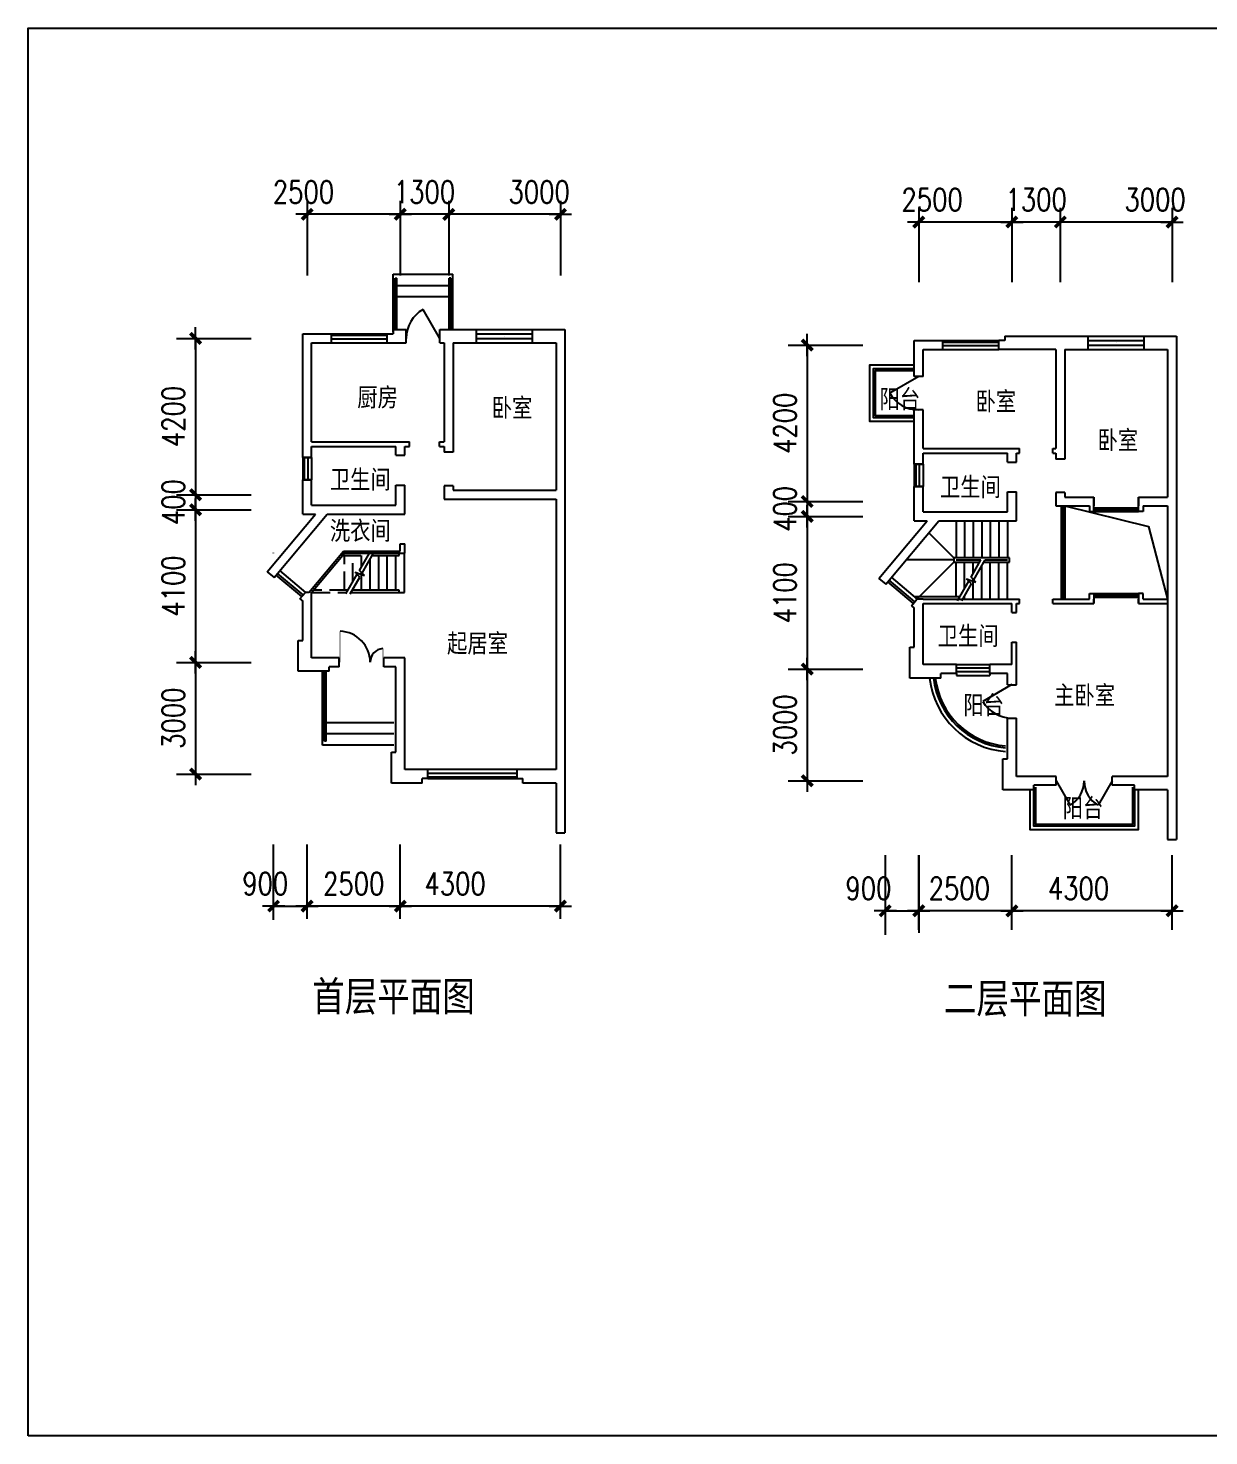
# Model space of a CAD drawing. Extents: x -24330 to 90668, y -60156 to 617.
# Drawn here: x -22865 to 8825, y -60105 to -22305 of the extents above; entities that cross this region are included whole.
import ezdxf
from ezdxf.enums import TextEntityAlignment as Align

# ---------------------------------------------------------------- set-up
doc = ezdxf.new("R2010")
doc.units = 0
doc.header["$LTSCALE"] = 2000
doc.header["$MEASUREMENT"] = 0
doc.linetypes.add('DASH', pattern=[0.35, 0.25, -0.1])
doc.layers.get('0').update_dxf_attribs({"color": 2, "linetype": 'CONTINUOUS'})
doc.layers.get('DEFPOINTS').update_dxf_attribs({"linetype": 'CONTINUOUS'})
for name, color, linetype in [('AXIS', 3, 'CONTINUOUS'), ('PUB_DIM', 3, 'CONTINUOUS'), ('PUB_TEXT', 7, 'CONTINUOUS'), ('PUB_TITLE', 4, 'CONTINUOUS'), ('STAIR', 2, 'CONTINUOUS'), ('WALL', 255, 'CONTINUOUS'), ('WINDOW', 2, 'CONTINUOUS')]:
    doc.layers.add(name, color=color, linetype=linetype)
doc.styles.add('-宋体', font='SimSun.ttf', dxfattribs={"width": 0.8})
doc.styles.add('DIM_FONT', font='SIMPLEX.shx', dxfattribs={"width": 0.8})
doc.styles.add('SIMPLEX', font='SIMPLEX.SHX')
doc.dimstyles.new('AXIS200', dxfattribs={"dimscale": 2, "dimtxt": 300, "dimasz": 1, "dimexe": 250, "dimexo": 300, "dimgap": 150, "dimtad": 1, "dimdec": 0, "dimzin": 0, "dimtxsty": 'DIM_FONT', "dimblk": '_DIMX', "dimcen": 0.09, "dimse1": 1, "dimse2": 1, "dimclrt": 7, "dimazin": 3, "dimtfac": 1, "dimtdec": 0, "dimtix": 1, "dimtmove": 0, "dimatfit": 3, "dimtolj": 1, "dimtzin": 0})

# ---------------------------------------------------------------- blocks, each defined once
blk = doc.blocks.new('_DIMX')
blk.add_line((-150, 0), (150, 0))
at = {"const_width": 50}
blk.add_lwpolyline([(-70, -70), (70, 70)], dxfattribs=at)
blk = doc.blocks.new('*D2')
at = {"color": 0, "linetype": 'BYBLOCK', "ltscale": 2}
blk.add_line((14728, 5930), (10432, 5930), dxfattribs=at)
at = {"layer": 'DEFPOINTS', "color": 0, "linetype": 'BYBLOCK', "ltscale": 2}
for p in [(10430, 11530), (14730, 11530), (10430, 5930)]:
    blk.add_point(p, dxfattribs=at)
at = {"color": 0, "linetype": 'BYBLOCK', "ltscale": 2, "xscale": 2, "yscale": 2, "zscale": 2, "rotation": 180}
blk.add_blockref('_DIMX', (10430, 5930), dxfattribs=at)
at = {"color": 0, "linetype": 'BYBLOCK', "ltscale": 2, "xscale": 2, "yscale": 2, "zscale": 2}
blk.add_blockref('_DIMX', (14730, 5930), dxfattribs=at)
at = {"color": 7, "linetype": 'BYBLOCK', "ltscale": 2, "insert": (11900, 6530), "char_height": 600, "attachment_point": 5, "style": 'DIM_FONT'}
blk.add_mtext('\\A1;4300', dxfattribs=at)
blk = doc.blocks.new('*D3')
at = {"color": 0, "linetype": 'BYBLOCK', "ltscale": 2}
blk.add_line((10428, 5930), (7932, 5930), dxfattribs=at)
at = {"layer": 'DEFPOINTS', "color": 0, "linetype": 'BYBLOCK', "ltscale": 2}
for p in [(7930, 11530), (10430, 11530), (7930, 5930)]:
    blk.add_point(p, dxfattribs=at)
at = {"color": 0, "linetype": 'BYBLOCK', "ltscale": 2, "xscale": 2, "yscale": 2, "zscale": 2, "rotation": 180}
blk.add_blockref('_DIMX', (7930, 5930), dxfattribs=at)
at = {"color": 0, "linetype": 'BYBLOCK', "ltscale": 2, "xscale": 2, "yscale": 2, "zscale": 2}
blk.add_blockref('_DIMX', (10430, 5930), dxfattribs=at)
at = {"color": 7, "linetype": 'BYBLOCK', "ltscale": 2, "insert": (9180, 6530), "char_height": 600, "attachment_point": 5, "style": 'DIM_FONT'}
blk.add_mtext('\\A1;2500', dxfattribs=at)
blk = doc.blocks.new('*D4')
at = {"color": 0, "linetype": 'BYBLOCK', "ltscale": 2}
blk.add_line((1815, 24228), (1815, 20032), dxfattribs=at)
at = {"layer": 'DEFPOINTS', "color": 0, "linetype": 'BYBLOCK', "ltscale": 2}
for p in [(6215, 24230), (1815, 20030), (6215, 20030)]:
    blk.add_point(p, dxfattribs=at)
at = {"color": 0, "linetype": 'BYBLOCK', "ltscale": 2, "xscale": 2, "yscale": 2, "zscale": 2}
for p, rotation in [((1815, 24230), 90), ((1815, 20030), 270)]:
    blk.add_blockref('_DIMX', p, dxfattribs=dict(at, rotation=rotation))
at = {"color": 7, "linetype": 'BYBLOCK', "ltscale": 2, "insert": (1215, 22130), "char_height": 600, "attachment_point": 5, "rotation": 90, "style": 'DIM_FONT'}
blk.add_mtext('\\A1;4200', dxfattribs=at)
blk = doc.blocks.new('*D5')
at = {"color": 0, "linetype": 'BYBLOCK', "ltscale": 2}
for p, q in [((1815, 20032), (1815, 20034)), ((1815, 20030), (1815, 19630)), ((1815, 19628), (1815, 19626))]:
    blk.add_line(p, q, dxfattribs=at)
at = {"layer": 'DEFPOINTS', "color": 0, "linetype": 'BYBLOCK', "ltscale": 2}
for p in [(6215, 20030), (1815, 19630), (6215, 19630)]:
    blk.add_point(p, dxfattribs=at)
at = {"color": 0, "linetype": 'BYBLOCK', "ltscale": 2, "xscale": 2, "yscale": 2, "zscale": 2}
for p, rotation in [((1815, 20030), 270), ((1815, 19630), 90)]:
    blk.add_blockref('_DIMX', p, dxfattribs=dict(at, rotation=rotation))
at = {"color": 7, "linetype": 'BYBLOCK', "ltscale": 2, "insert": (1215, 19830), "char_height": 600, "attachment_point": 5, "rotation": 90, "style": 'DIM_FONT'}
blk.add_mtext('\\A1;400', dxfattribs=at)
blk = doc.blocks.new('*D6')
at = {"color": 0, "linetype": 'BYBLOCK', "ltscale": 2}
blk.add_line((1815, 19628), (1815, 15532), dxfattribs=at)
at = {"layer": 'DEFPOINTS', "color": 0, "linetype": 'BYBLOCK', "ltscale": 2}
for p in [(6215, 19630), (1815, 15530), (6215, 15530)]:
    blk.add_point(p, dxfattribs=at)
at = {"color": 0, "linetype": 'BYBLOCK', "ltscale": 2, "xscale": 2, "yscale": 2, "zscale": 2}
for p, rotation in [((1815, 19630), 90), ((1815, 15530), 270)]:
    blk.add_blockref('_DIMX', p, dxfattribs=dict(at, rotation=rotation))
at = {"color": 7, "linetype": 'BYBLOCK', "ltscale": 2, "insert": (1215, 17580), "char_height": 600, "attachment_point": 5, "rotation": 90, "style": 'DIM_FONT'}
blk.add_mtext('\\A1;4100', dxfattribs=at)
blk = doc.blocks.new('*D7')
at = {"color": 0, "linetype": 'BYBLOCK', "ltscale": 2}
blk.add_line((1815, 15528), (1815, 12532), dxfattribs=at)
at = {"layer": 'DEFPOINTS', "color": 0, "linetype": 'BYBLOCK', "ltscale": 2}
for p in [(6215, 15530), (1815, 12530), (6215, 12530)]:
    blk.add_point(p, dxfattribs=at)
at = {"color": 0, "linetype": 'BYBLOCK', "ltscale": 2, "xscale": 2, "yscale": 2, "zscale": 2}
for p, rotation in [((1815, 15530), 90), ((1815, 12530), 270)]:
    blk.add_blockref('_DIMX', p, dxfattribs=dict(at, rotation=rotation))
at = {"color": 7, "linetype": 'BYBLOCK', "ltscale": 2, "insert": (1215, 14030), "char_height": 600, "attachment_point": 5, "rotation": 90, "style": 'DIM_FONT'}
blk.add_mtext('\\A1;3000', dxfattribs=at)
blk = doc.blocks.new('*D8')
at = {"color": 0, "linetype": 'BYBLOCK', "ltscale": 2}
blk.add_line((-8579, -27304), (-11575, -27304), dxfattribs=at)
at = {"layer": 'DEFPOINTS', "color": 0, "linetype": 'BYBLOCK', "ltscale": 2}
for p in [(-11577, -27304), (-11577, -31704), (-8577, -31704)]:
    blk.add_point(p, dxfattribs=at)
at = {"color": 0, "linetype": 'BYBLOCK', "ltscale": 2, "xscale": 2, "yscale": 2, "zscale": 2, "rotation": 180}
blk.add_blockref('_DIMX', (-11577, -27304), dxfattribs=at)
at = {"color": 0, "linetype": 'BYBLOCK', "ltscale": 2, "xscale": 2, "yscale": 2, "zscale": 2}
blk.add_blockref('_DIMX', (-8577, -27304), dxfattribs=at)
at = {"color": 7, "linetype": 'BYBLOCK', "ltscale": 2, "insert": (-9148, -26704), "char_height": 600, "attachment_point": 5, "style": 'DIM_FONT'}
blk.add_mtext('\\A1;3000', dxfattribs=at)
blk = doc.blocks.new('*D9')
at = {"color": 0, "linetype": 'BYBLOCK', "ltscale": 2}
for p, q in [((10428, 30655), (10426, 30655)), ((11730, 30655), (10430, 30655)), ((11732, 30655), (11734, 30655))]:
    blk.add_line(p, q, dxfattribs=at)
at = {"layer": 'DEFPOINTS', "color": 0, "linetype": 'BYBLOCK', "ltscale": 2}
for p in [(10430, 30655), (10430, 26255), (11730, 26255)]:
    blk.add_point(p, dxfattribs=at)
at = {"color": 0, "linetype": 'BYBLOCK', "ltscale": 2, "xscale": 2, "yscale": 2, "zscale": 2}
blk.add_blockref('_DIMX', (10430, 30655), dxfattribs=at)
at = {"color": 0, "linetype": 'BYBLOCK', "ltscale": 2, "xscale": 2, "yscale": 2, "zscale": 2, "rotation": 180}
blk.add_blockref('_DIMX', (11730, 30655), dxfattribs=at)
at = {"color": 7, "linetype": 'BYBLOCK', "ltscale": 2, "insert": (11080, 31255), "char_height": 600, "attachment_point": 5, "style": 'DIM_FONT'}
blk.add_mtext('\\A1;1300', dxfattribs=at)
blk = doc.blocks.new('*D10')
at = {"color": 0, "linetype": 'BYBLOCK', "ltscale": 2}
blk.add_line((-12879, -27304), (-15375, -27304), dxfattribs=at)
at = {"layer": 'DEFPOINTS', "color": 0, "linetype": 'BYBLOCK', "ltscale": 2}
for p in [(-15377, -27304), (-15377, -31704), (-12877, -31704)]:
    blk.add_point(p, dxfattribs=at)
at = {"color": 0, "linetype": 'BYBLOCK', "ltscale": 2, "xscale": 2, "yscale": 2, "zscale": 2, "rotation": 180}
blk.add_blockref('_DIMX', (-15377, -27304), dxfattribs=at)
at = {"color": 0, "linetype": 'BYBLOCK', "ltscale": 2, "xscale": 2, "yscale": 2, "zscale": 2}
blk.add_blockref('_DIMX', (-12877, -27304), dxfattribs=at)
at = {"color": 7, "linetype": 'BYBLOCK', "ltscale": 2, "insert": (-15475, -26704), "char_height": 600, "attachment_point": 5, "style": 'DIM_FONT'}
blk.add_mtext('\\A1;2500', dxfattribs=at)
blk = doc.blocks.new('*D17')
at = {"color": 0, "linetype": 'BYBLOCK', "ltscale": 2}
blk.add_line((7837, -27511), (4841, -27511), dxfattribs=at)
at = {"layer": 'DEFPOINTS', "color": 0, "linetype": 'BYBLOCK', "ltscale": 2}
for p in [(4839, -27511), (4839, -31911), (7839, -31911)]:
    blk.add_point(p, dxfattribs=at)
at = {"color": 0, "linetype": 'BYBLOCK', "ltscale": 2, "xscale": 2, "yscale": 2, "zscale": 2, "rotation": 180}
blk.add_blockref('_DIMX', (4839, -27511), dxfattribs=at)
at = {"color": 0, "linetype": 'BYBLOCK', "ltscale": 2, "xscale": 2, "yscale": 2, "zscale": 2}
blk.add_blockref('_DIMX', (7839, -27511), dxfattribs=at)
at = {"color": 7, "linetype": 'BYBLOCK', "ltscale": 2, "insert": (7382, -26911), "char_height": 600, "attachment_point": 5, "style": 'DIM_FONT'}
blk.add_mtext('\\A1;3000', dxfattribs=at)
blk = doc.blocks.new('*D11')
at = {"color": 0, "linetype": 'BYBLOCK', "ltscale": 2}
blk.add_line((35908, 4930), (31612, 4930), dxfattribs=at)
at = {"layer": 'DEFPOINTS', "color": 0, "linetype": 'BYBLOCK', "ltscale": 2}
for p in [(31610, 10530), (35910, 10530), (31610, 4930)]:
    blk.add_point(p, dxfattribs=at)
at = {"color": 0, "linetype": 'BYBLOCK', "ltscale": 2, "xscale": 2, "yscale": 2, "zscale": 2, "rotation": 180}
blk.add_blockref('_DIMX', (31610, 4930), dxfattribs=at)
at = {"color": 0, "linetype": 'BYBLOCK', "ltscale": 2, "xscale": 2, "yscale": 2, "zscale": 2}
blk.add_blockref('_DIMX', (35910, 4930), dxfattribs=at)
at = {"color": 7, "linetype": 'BYBLOCK', "ltscale": 2, "insert": (33400, 5530), "char_height": 600, "attachment_point": 5, "style": 'DIM_FONT'}
blk.add_mtext('\\A1;4300', dxfattribs=at)
blk = doc.blocks.new('*D15')
at = {"color": 0, "linetype": 'BYBLOCK', "ltscale": 2}
blk.add_line((22995, 19628), (22995, 15532), dxfattribs=at)
at = {"layer": 'DEFPOINTS', "color": 0, "linetype": 'BYBLOCK', "ltscale": 2}
for p in [(27395, 19630), (22995, 15530), (27395, 15530)]:
    blk.add_point(p, dxfattribs=at)
at = {"color": 0, "linetype": 'BYBLOCK', "ltscale": 2, "xscale": 2, "yscale": 2, "zscale": 2}
for p, rotation in [((22995, 19630), 90), ((22995, 15530), 270)]:
    blk.add_blockref('_DIMX', p, dxfattribs=dict(at, rotation=rotation))
at = {"color": 7, "linetype": 'BYBLOCK', "ltscale": 2, "insert": (22395, 17580), "char_height": 600, "attachment_point": 5, "rotation": 90, "style": 'DIM_FONT'}
blk.add_mtext('\\A1;4100', dxfattribs=at)
blk = doc.blocks.new('*D16')
at = {"color": 0, "linetype": 'BYBLOCK', "ltscale": 2}
blk.add_line((22995, 15528), (22995, 12532), dxfattribs=at)
at = {"layer": 'DEFPOINTS', "color": 0, "linetype": 'BYBLOCK', "ltscale": 2}
for p in [(27395, 15530), (22995, 12530), (27395, 12530)]:
    blk.add_point(p, dxfattribs=at)
at = {"color": 0, "linetype": 'BYBLOCK', "ltscale": 2, "xscale": 2, "yscale": 2, "zscale": 2}
for p, rotation in [((22995, 15530), 90), ((22995, 12530), 270)]:
    blk.add_blockref('_DIMX', p, dxfattribs=dict(at, rotation=rotation))
at = {"color": 7, "linetype": 'BYBLOCK', "ltscale": 2, "insert": (22395, 14030), "char_height": 600, "attachment_point": 5, "rotation": 90, "style": 'DIM_FONT'}
blk.add_mtext('\\A1;3000', dxfattribs=at)
blk = doc.blocks.new('*D12')
at = {"color": 0, "linetype": 'BYBLOCK', "ltscale": 2}
blk.add_line((31608, 4930), (29112, 4930), dxfattribs=at)
at = {"layer": 'DEFPOINTS', "color": 0, "linetype": 'BYBLOCK', "ltscale": 2}
for p in [(29110, 10530), (31610, 10530), (29110, 4930)]:
    blk.add_point(p, dxfattribs=at)
at = {"color": 0, "linetype": 'BYBLOCK', "ltscale": 2, "xscale": 2, "yscale": 2, "zscale": 2, "rotation": 180}
blk.add_blockref('_DIMX', (29110, 4930), dxfattribs=at)
at = {"color": 0, "linetype": 'BYBLOCK', "ltscale": 2, "xscale": 2, "yscale": 2, "zscale": 2}
blk.add_blockref('_DIMX', (31610, 4930), dxfattribs=at)
at = {"color": 7, "linetype": 'BYBLOCK', "ltscale": 2, "insert": (30200, 5530), "char_height": 600, "attachment_point": 5, "style": 'DIM_FONT'}
blk.add_mtext('\\A1;2500', dxfattribs=at)
blk = doc.blocks.new('*D14')
at = {"color": 0, "linetype": 'BYBLOCK', "ltscale": 2}
for p, q in [((22995, 20032), (22995, 20034)), ((22995, 20030), (22995, 19630)), ((22995, 19628), (22995, 19626))]:
    blk.add_line(p, q, dxfattribs=at)
at = {"layer": 'DEFPOINTS', "color": 0, "linetype": 'BYBLOCK', "ltscale": 2}
for p in [(27395, 20030), (22995, 19630), (27395, 19630)]:
    blk.add_point(p, dxfattribs=at)
at = {"color": 0, "linetype": 'BYBLOCK', "ltscale": 2, "xscale": 2, "yscale": 2, "zscale": 2}
for p, rotation in [((22995, 20030), 270), ((22995, 19630), 90)]:
    blk.add_blockref('_DIMX', p, dxfattribs=dict(at, rotation=rotation))
at = {"color": 7, "linetype": 'BYBLOCK', "ltscale": 2, "insert": (22395, 19830), "char_height": 600, "attachment_point": 5, "rotation": 90, "style": 'DIM_FONT'}
blk.add_mtext('\\A1;400', dxfattribs=at)
blk = doc.blocks.new('*D13')
at = {"color": 0, "linetype": 'BYBLOCK', "ltscale": 2}
blk.add_line((22995, 24228), (22995, 20032), dxfattribs=at)
at = {"layer": 'DEFPOINTS', "color": 0, "linetype": 'BYBLOCK', "ltscale": 2}
for p in [(27395, 24230), (22995, 20030), (27395, 20030)]:
    blk.add_point(p, dxfattribs=at)
at = {"color": 0, "linetype": 'BYBLOCK', "ltscale": 2, "xscale": 2, "yscale": 2, "zscale": 2}
for p, rotation in [((22995, 24230), 90), ((22995, 20030), 270)]:
    blk.add_blockref('_DIMX', p, dxfattribs=dict(at, rotation=rotation))
at = {"color": 7, "linetype": 'BYBLOCK', "ltscale": 2, "insert": (22395, 22130), "char_height": 600, "attachment_point": 5, "rotation": 90, "style": 'DIM_FONT'}
blk.add_mtext('\\A1;4200', dxfattribs=at)
blk = doc.blocks.new('*D19')
at = {"color": 0, "linetype": 'BYBLOCK', "ltscale": 2}
blk.add_line((3537, -27511), (1041, -27511), dxfattribs=at)
at = {"layer": 'DEFPOINTS', "color": 0, "linetype": 'BYBLOCK', "ltscale": 2}
for p in [(1039, -27511), (1039, -31911), (3539, -31911)]:
    blk.add_point(p, dxfattribs=at)
at = {"color": 0, "linetype": 'BYBLOCK', "ltscale": 2, "xscale": 2, "yscale": 2, "zscale": 2, "rotation": 180}
blk.add_blockref('_DIMX', (1039, -27511), dxfattribs=at)
at = {"color": 0, "linetype": 'BYBLOCK', "ltscale": 2, "xscale": 2, "yscale": 2, "zscale": 2}
blk.add_blockref('_DIMX', (3539, -27511), dxfattribs=at)
at = {"color": 7, "linetype": 'BYBLOCK', "ltscale": 2, "insert": (1397, -26911), "char_height": 600, "attachment_point": 5, "style": 'DIM_FONT'}
blk.add_mtext('\\A1;2500', dxfattribs=at)
blk = doc.blocks.new('*D18')
at = {"color": 0, "linetype": 'BYBLOCK', "ltscale": 2}
for p, q in [((31608, 30655), (31606, 30655)), ((32910, 30655), (31610, 30655)), ((32912, 30655), (32914, 30655))]:
    blk.add_line(p, q, dxfattribs=at)
at = {"layer": 'DEFPOINTS', "color": 0, "linetype": 'BYBLOCK', "ltscale": 2}
for p in [(31610, 30655), (31610, 26255), (32910, 26255)]:
    blk.add_point(p, dxfattribs=at)
at = {"color": 0, "linetype": 'BYBLOCK', "ltscale": 2, "xscale": 2, "yscale": 2, "zscale": 2}
blk.add_blockref('_DIMX', (31610, 30655), dxfattribs=at)
at = {"color": 0, "linetype": 'BYBLOCK', "ltscale": 2, "xscale": 2, "yscale": 2, "zscale": 2, "rotation": 180}
blk.add_blockref('_DIMX', (32910, 30655), dxfattribs=at)
at = {"color": 7, "linetype": 'BYBLOCK', "ltscale": 2, "insert": (32260, 31255), "char_height": 600, "attachment_point": 5, "style": 'DIM_FONT'}
blk.add_mtext('\\A1;1300', dxfattribs=at)
blk = doc.blocks.new('*D30')
at = {"color": 0, "linetype": 'BYBLOCK', "ltscale": 2}
blk.add_line((141, -46006), (1037, -46006), dxfattribs=at)
at = {"layer": 'DEFPOINTS', "color": 0, "linetype": 'BYBLOCK', "ltscale": 2}
for p in [(139, -45006), (1039, -45006), (1039, -46006)]:
    blk.add_point(p, dxfattribs=at)
at = {"color": 0, "linetype": 'BYBLOCK', "ltscale": 2, "xscale": 2, "yscale": 2, "zscale": 2, "rotation": 180}
blk.add_blockref('_DIMX', (139, -46006), dxfattribs=at)
at = {"color": 0, "linetype": 'BYBLOCK', "ltscale": 2, "xscale": 2, "yscale": 2, "zscale": 2}
blk.add_blockref('_DIMX', (1039, -46006), dxfattribs=at)
at = {"color": 7, "linetype": 'BYBLOCK', "ltscale": 2, "insert": (-313, -45406), "char_height": 600, "attachment_point": 5, "style": 'DIM_FONT'}
blk.add_mtext('\\A1;900', dxfattribs=at)
blk = doc.blocks.new('*D32')
at = {"color": 0, "linetype": 'BYBLOCK', "ltscale": 2}
blk.add_line((-16275, -45879), (-15379, -45879), dxfattribs=at)
at = {"layer": 'DEFPOINTS', "color": 0, "linetype": 'BYBLOCK', "ltscale": 2}
for p in [(-16277, -44879), (-15377, -44879), (-15377, -45879)]:
    blk.add_point(p, dxfattribs=at)
at = {"color": 0, "linetype": 'BYBLOCK', "ltscale": 2, "xscale": 2, "yscale": 2, "zscale": 2, "rotation": 180}
blk.add_blockref('_DIMX', (-16277, -45879), dxfattribs=at)
at = {"color": 0, "linetype": 'BYBLOCK', "ltscale": 2, "xscale": 2, "yscale": 2, "zscale": 2}
blk.add_blockref('_DIMX', (-15377, -45879), dxfattribs=at)
at = {"color": 7, "linetype": 'BYBLOCK', "ltscale": 2, "insert": (-16501, -45279), "char_height": 600, "attachment_point": 5, "style": 'DIM_FONT'}
blk.add_mtext('\\A1;900', dxfattribs=at)
blk = doc.blocks.new('_DBLK1')
for p, q in [((-0.5, 0), (-0.25, -0.433)), ((0.5, 0), (0.25, -0.433))]:
    blk.add_line(p, q)
for centre, start, end in [((-0.5, 0), 300, 0), ((0.5, 0), 180, 240)]:
    blk.add_arc(centre, 0.5, start, end)
blk = doc.blocks.new('_DBLK')
blk.add_line((-0.5, 0), (0, -0.866))
blk.add_arc((-0.5, 0), 1, 300, 0)

msp = doc.modelspace()

# ---------------------------------------------------------------- linework, layer by layer
for p, q in [((-13067, -30465), (-13067, -28915)), ((-13067, -28915), (-11467, -28915)), ((-13017, -30395), (-13017, -29015)), ((-13017, -29015), (-12967, -29015)), ((-12967, -30395), (-12967, -29015)), ((-11567, -30395.5), (-11567, -29015)), ((-11517, -29015), (-11567, -29015)), ((-11517, -30395.5), (-11517, -29015)), ((-11467, -30395.5), (-11467, -28915)), ((-13067, -29215), (-13017, -29215)), ((-12967, -29215), (-11567, -29215)), ((-11517, -29215), (-11467, -29215)), ((-13067, -29515), (-13017, -29515)), ((-12967, -29515), (-11567, -29515)), ((-11817, -30635), (-12267, -29855.6)), ((-11517, -29515), (-11467, -29515)), ((-13227, -30561.7), (-14727, -30561.7)), ((-10827, -30395), (-9327, -30395)), ((-10827, -30515.6), (-9327, -30515.6)), ((5589, -30576), (7089, -30576)), ((-13227, -30658.3), (-14727, -30658.3)), ((-14727, -30755), (-13227, -30755)), ((-10827, -30634.4), (-9327, -30634.4)), ((-10827, -30755), (-9327, -30755)), ((3189, -30742.7), (1689, -30742.7)), ((3189, -30839.3), (1689, -30839.3)), ((1689, -30936), (3189, -30936)), ((5589, -30696.6), (7089, -30696.6)), ((5589, -30815.4), (7089, -30815.4)), ((5589, -30936), (7089, -30936)), ((-15450.3, -34435), (-15450.3, -33835)), ((-15353.7, -34435), (-15353.7, -33835)), ((-15257, -33835), (-15257, -34435)), ((965.7, -34616), (965.7, -34016)), ((1062.3, -34616), (1062.3, -34016)), ((1159, -34016), (1159, -34616)), ((4859, -35136), (4859, -37636)), ((4909, -35136), (4909, -37636)), ((4959, -35136), (4959, -37636)), ((5739, -35186), (6939, -35186)), ((5739, -35236), (6939, -35236)), ((5739, -35286), (6939, -35286)), ((5739, -37486), (6939, -37486)), ((5739, -37536), (6939, -37536)), ((5739, -37586), (6939, -37586)), ((2049, -39396), (2949, -39396)), ((2949, -39492.7), (2049, -39492.7)), ((2949, -39589.3), (2049, -39589.3)), ((2049, -39636), (2049, -39686)), ((2049, -39686), (2949, -39686)), ((2949, -39636), (2949, -39686)), ((-9737, -42215), (-12137, -42215)), ((-12137, -42311.7), (-9737, -42311.7)), ((-12137, -42408.3), (-9737, -42408.3))]:
    msp.add_line(p, q)
at = {"linetype": 'CONTINUOUS', "ltscale": 2}
for p, q in [((-14727, -30515), (-13227, -30515)), ((1689, -30696), (3189, -30696)), ((-15497, -33835), (-15497, -34435)), ((919, -34016), (919, -34616)), ((-12137, -42455), (-9737, -42455)), ((139, -44516), (139, -46653)), ((1039, -44516), (1039, -46601))]:
    msp.add_line(p, q, dxfattribs=at)
for points in [[(919, -31356), (-281, -31356), (-281, -32856), (919, -32856)], [(919, -31456), (-181, -31456), (-181, -32756), (919, -32756)], [(919, -31506), (-131, -31506), (-131, -32706), (919, -32706)], [(4959, -35136), (7204, -35691), (7719, -37636)], [(6779, -42686), (6779, -43686), (4179, -43686), (4179, -42686)], [(6929, -42756), (6929, -43836), (4029, -43836), (4029, -42756)], [(6829, -42756), (6829, -43736), (4129, -43736), (4129, -42756)]]:
    msp.add_lwpolyline(points)
at = {"const_width": 24}
for points in [[(-14494.2, -39336.7), (-14494.2, -38506.2)], [(-13339.8, -39333.3), (-13339.8, -38964.9)]]:
    msp.add_lwpolyline(points, dxfattribs=at)
for centre, radius, start, end in [((-11817, -30635), 900, 120, 180), ((-14522.5, -39337.3), 838.5, 0.27623, 88.06031), ((-13316.1, -39331.9), 368, 94.24917, 180.21013), ((3539, -39516), 2220, 186.20627, 265.60819), ((3539, -39516), 2120, 186.50025, 265.40059), ((3539, -39516), 2070, 186.65796, 265.28924)]:
    msp.add_arc(centre, radius, start, end)
at = {"layer": 'AXIS'}
for p, q in [((-15377, -26945), (-15377, -28945)), ((-12877, -26945), (-12877, -28945)), ((-11577, -26945), (-11577, -28945)), ((-8577, -26945), (-8577, -28945)), ((1039, -27126), (1039, -29126)), ((3539, -27126), (3539, -29126)), ((4839, -27126), (4839, -29126)), ((7839, -27126), (7839, -29126)), ((-18882, -30635), (-16882, -30635)), ((-2466, -30816), (-466, -30816)), ((-18882, -34835), (-16882, -34835)), ((-2466, -35016), (-466, -35016)), ((-18882, -35235), (-16882, -35235)), ((-2466, -35416), (-466, -35416)), ((-18882, -39335), (-16882, -39335)), ((-2466, -39516), (-466, -39516)), ((-18882, -42335), (-16882, -42335)), ((-2466, -42516), (-466, -42516)), ((-15377, -46226), (-15377, -44226)), ((-12877, -46226), (-12877, -44226)), ((-8577, -46226), (-8577, -44226)), ((1039, -46516), (1039, -44516)), ((3539, -46516), (3539, -44516)), ((7839, -46516), (7839, -44516))]:
    msp.add_line(p, q, dxfattribs=at)
at = {"layer": 'PUB_DIM'}
for p, q in [((-16277, -36405), (-16277, -36395)), ((-16277, -46248), (-16277, -44226))]:
    msp.add_line(p, q, dxfattribs=at)
at = {"layer": 'PUB_TITLE', "linetype": 'CONTINUOUS', "ltscale": 2}
msp.add_lwpolyline([(-22865, -60105), (-22865, -22305), (30595, -22305), (30595, -60105)], close=True, dxfattribs=at)
at = {"layer": 'STAIR'}
for p, q in [((1979, -36526), (1305.7, -35852.7)), ((2039, -35536), (2039, -36526)), ((2269, -35536), (2269, -36526)), ((2499, -35536), (2499, -36526)), ((2729, -35536), (2729, -36526)), ((2959, -35536), (2959, -36526)), ((3189, -35536), (3189, -36526)), ((3419, -35536), (3419, -36526)), ((-13972.6, -36865), (-13707, -36405)), ((-13899.9, -36939.1), (-13591.5, -36405)), ((-13687, -37395), (-13687, -36570.4)), ((-13626.2, -36465), (-12907, -36465)), ((-13457, -37395), (-13457, -36465)), ((-13227, -37395), (-13227, -36465)), ((-12997, -37395), (-12997, -36465)), ((-12907, -36465), (-12907, -36405)), ((-12767, -36405), (-12767, -36405)), ((-12767, -37455), (-12767, -36405)), ((1979, -36586), (697.6, -36586)), ((1979, -36646), (996.9, -37628.1)), ((3479, -36526), (1979, -36526)), ((1979, -36526), (1979, -36646)), ((1979, -36586), (1979, -36646)), ((1979, -36646), (2674.4, -36646)), ((1979, -36646), (2674.4, -36646)), ((2039, -36586), (2709, -36586)), ((2039, -36586), (2039, -36586)), ((2039, -36586), (2709, -36586)), ((2039, -36586), (2039, -36586)), ((2039, -37576), (2039, -36646)), ((2269, -37348.1), (2269, -36646)), ((2443.4, -37046), (2709, -36586)), ((2499, -36949.7), (2499, -36646)), ((2516.1, -37120.1), (2824.5, -36586)), ((2789.8, -36646), (3479, -36646)), ((2824.5, -36586), (3419, -36586)), ((2959, -37636), (2959, -36646)), ((3189, -37636), (3189, -36646)), ((3419, -37636), (3419, -36646)), ((3479, -36646), (3479, -36526)), ((-14338.2, -37498.3), (-14033.7, -36970.9)), ((-13961, -37045), (-14091.9, -36911.7)), ((-14091.9, -36911.7), (-13841.7, -36998.3)), ((-13841.7, -36998.3), (-13972.6, -36865)), ((-13917, -37395), (-13917, -36921.7)), ((2729, -37636), (2729, -36751.4)), ((-14222.7, -37498.3), (-13961, -37045)), ((-12907, -37395), (-14163.1, -37395)), ((-14147, -37395), (-14147, -37367.1)), ((-12907, -37455), (-12907, -37395)), ((2077.8, -37679.3), (2382.3, -37151.9)), ((2193.3, -37679.3), (2455, -37226)), ((2324.1, -37092.7), (2574.3, -37179.3)), ((2455, -37226), (2324.1, -37092.7)), ((2324.1, -37092.7), (2574.3, -37179.3)), ((2455, -37226), (2324.1, -37092.7)), ((2574.3, -37179.3), (2443.4, -37046)), ((2574.3, -37179.3), (2443.4, -37046)), ((2499, -37636), (2499, -37102.7)), ((-14197.7, -37455), (-12767, -37455)), ((2137.4, -37576), (934.8, -37576)), ((2269, -37636), (2269, -37548.1)), ((-14967, -41555), (-14967, -39575)), ((-14912, -41455), (-14912, -39575)), ((-14862, -41455), (-14862, -39575)), ((-14912, -40955), (-14967, -40955)), ((-13047, -40955), (-14862, -40955)), ((-14912, -41255), (-14967, -41255)), ((-13047, -41555), (-14967, -41555)), ((-14862, -41455), (-14912, -41455)), ((-13047, -41255), (-14862, -41255))]:
    msp.add_line(p, q, dxfattribs=at)
at = {"layer": 'STAIR', "linetype": 'DASH'}
for p, q in [((-14437, -36405), (-13707, -36405)), ((-14437, -36405), (-14437, -36465)), ((-14437, -36465), (-13741.6, -36465)), ((-14377, -36405), (-14377, -36405)), ((-14377, -37395), (-14377, -36465)), ((-14147, -37167.1), (-14147, -36465)), ((-13917, -36768.7), (-13917, -36465)), ((-14278.6, -37395), (-15206.7, -37395)), ((-15257, -37455), (-14313.2, -37455))]:
    msp.add_line(p, q, dxfattribs=at)
at = {"layer": 'WALL'}
for p, q in [((-15497, -30515), (-14727, -30515)), ((-15497, -33835), (-15497, -30515)), ((-14727, -30755), (-14727, -30515)), ((-14727, -30755), (-14727, -30515)), ((-13227, -30515), (-13067, -30515)), ((-13227, -30755), (-13227, -30515)), ((-13227, -30755), (-13227, -30515)), ((-13067, -30395), (-12717, -30395)), ((-13067, -30395), (-13067, -30515)), ((-12717, -30755), (-12717, -30395)), ((-11817, -30395.5), (-10827, -30395.5)), ((-11817, -30755), (-11817, -30395.5)), ((-10827, -30755), (-10827, -30395.5)), ((-9327, -30395.5), (-8457, -30395.5)), ((-9327, -30755), (-9327, -30395.5)), ((-8457, -30395.5), (-8457, -34715)), ((3349, -30576), (3349, -30696)), ((3349, -30576), (4599, -30576.5)), ((4599, -30576.5), (5589, -30576.5)), ((5589, -30936), (5589, -30576.5)), ((7089, -30936), (7089, -30576.5)), ((7089, -30576.5), (7959, -30576.5)), ((7959, -30576.5), (7959, -34896)), ((-15257, -30755), (-14727, -30755)), ((-15257, -33415), (-15257, -30755)), ((-13227, -30755), (-12717, -30755)), ((-11817, -30755), (-11697, -30755)), ((-11697, -30755), (-11697, -33415)), ((-11457, -30755), (-11457, -33695)), ((-11457, -30755), (-10827, -30755)), ((-9327, -30755), (-8697, -30755)), ((-8697, -30755), (-8697, -34715)), ((919, -30696), (1689, -30696)), ((919, -31656), (919, -30696)), ((1159, -30936), (1689, -30936)), ((1159, -31656), (1159, -30936)), ((1689, -30936), (1689, -30696)), ((1689, -30936), (1689, -30696)), ((3349, -30696), (3189, -30696)), ((3189, -30936), (3189, -30696)), ((3189, -30936), (3189, -30696)), ((4719, -30936), (3189, -30936)), ((4719, -30936), (4719, -33596)), ((4959, -30936), (4959, -33876)), ((4959, -30936), (5589, -30936)), ((7089, -30936), (7719, -30936)), ((7719, -30936), (7719, -34896)), ((1159, -31656), (919, -31656)), ((919, -34016), (919, -32556)), ((1159, -32556), (919, -32556)), ((1159, -33596), (1159, -32556)), ((-15257, -33415), (-12627, -33415)), ((-15257, -33535), (-12997, -33535)), ((-15257, -33835), (-15257, -33535)), ((-12997, -33775), (-12997, -33535)), ((-12757, -33535), (-12627, -33535)), ((-12757, -33775), (-12757, -33535)), ((-12627, -33535), (-12627, -33415)), ((-11827, -33415), (-11697, -33415)), ((-11827, -33535), (-11827, -33415)), ((-11827, -33535), (-11697, -33535)), ((-11697, -33535), (-11697, -33695)), ((1159, -33596), (3739, -33596)), ((3739, -33716), (3739, -33596)), ((4639, -33716), (4639, -33596)), ((4639, -33596), (4719, -33596)), ((-15257, -33835), (-15497, -33835)), ((-15497, -33835), (-15257, -33835)), ((-15257, -33835), (-15257, -33855)), ((-12997, -33775), (-12757, -33775)), ((-11457, -33695), (-11697, -33695)), ((919, -34016), (1159, -34016)), ((1159, -34016), (919, -34016)), ((1159, -33716), (3419, -33716)), ((1159, -34016), (1159, -33716)), ((3419, -33956), (3419, -33716)), ((3419, -33956), (3659, -33956)), ((3659, -33956), (3659, -33716)), ((3659, -33716), (3739, -33716)), ((4639, -33716), (4719, -33716)), ((4719, -33716), (4719, -33876)), ((4959, -33876), (4719, -33876)), ((-15257, -34435), (-15497, -34435)), ((-15497, -34435), (-15257, -34435)), ((-15497, -35355), (-15497, -34435)), ((-15257, -35115), (-15257, -34435)), ((-12997, -35115), (-12997, -34575)), ((-12997, -34575), (-12757, -34575)), ((-12757, -35355), (-12757, -34575)), ((-11697, -34595), (-11697, -34955)), ((-11457, -34595), (-11697, -34595)), ((-11457, -34595), (-11457, -34715)), ((-11457, -34715), (-8697, -34715)), ((-8457, -34715), (-8457, -43910)), ((919, -35536), (919, -34616)), ((919, -34616), (1159, -34616)), ((1159, -34616), (919, -34616)), ((1159, -35296), (1159, -34616)), ((3419, -34756), (3659, -34756)), ((3419, -35296), (3419, -34756)), ((3659, -35536), (3659, -34756)), ((4719, -34776), (4719, -35136)), ((4959, -34776), (4719, -34776)), ((4959, -34776), (4959, -34896)), ((-15257, -35115), (-12997, -35115)), ((-11697, -34955), (-8697, -34955)), ((-8697, -34955), (-8697, -42215)), ((4719, -35136), (5619, -35136)), ((4959, -34896), (5739, -34896)), ((5619, -35136), (5619, -35286)), ((5739, -34896), (5739, -35136)), ((5739, -35286), (5739, -34896)), ((5739, -35286), (5739, -35136)), ((6939, -34896), (7719, -34896)), ((6939, -34896), (6939, -35136)), ((6939, -35286), (6939, -34896)), ((6939, -35286), (6939, -35136)), ((7059, -35136), (7719, -35136)), ((7059, -35136), (7059, -35286)), ((7719, -35136), (7719, -37636)), ((7959, -34896), (7959, -37636)), ((-16446, -36899.9), (-15152, -35355)), ((-16262.1, -37054), (-14839, -35355)), ((-15497, -35355), (-15152, -35355)), ((-14839, -35355), (-12797, -35355)), ((-12877, -35355), (-12757, -35355)), ((1159, -35296), (3419, -35296)), ((5619, -35286), (5739, -35286)), ((7059, -35286), (6939, -35286)), ((-30, -37080.9), (1264, -35536)), ((153.9, -37235), (1577, -35536)), ((919, -35536), (1264, -35536)), ((1577, -35536), (3619, -35536)), ((3539, -35536), (3659, -35536)), ((-12877, -36345), (-12877, -36155)), ((-12877, -36155), (-12757, -36155)), ((-12757, -36405), (-12757, -36155)), ((-15335.3, -37455), (-14405.6, -36345)), ((-15257, -37455), (-14377.5, -36405)), ((-14405.6, -36345), (-12877, -36345)), ((-14377.5, -36405), (-12757, -36405)), ((-16446, -36899.9), (-16262.1, -37054)), ((-30, -37080.9), (153.9, -37235)), ((-15572.1, -37631.9), (-15423.9, -37455)), ((-15572.1, -37631.9), (-15497, -37694.8)), ((-15497, -38745), (-15497, -37694.8)), ((-15335.3, -37455), (-15423.9, -37455)), ((-15257, -39215), (-15257, -37455)), ((843.9, -37812.9), (992.1, -37636)), ((1159, -37636), (992.1, -37636)), ((1159, -37636), (2182.8, -37636)), ((1159, -39396), (1159, -37756)), ((1159, -37756), (3539, -37756)), ((2182.8, -37636), (3739, -37636)), ((3539, -37636), (3739, -37636)), ((3539, -37996), (3539, -37756)), ((3659, -37996), (3659, -37756)), ((3659, -37756), (3739, -37756)), ((3659, -37756), (3739, -37756)), ((3739, -37756), (3739, -37636)), ((4639, -37756), (4639, -37636)), ((4639, -37636), (5619, -37636)), ((4639, -37756), (4959, -37756)), ((4959, -37756), (5739, -37756)), ((4959, -37756), (4959, -37756)), ((5619, -37486), (5739, -37486)), ((5619, -37636), (5619, -37486)), ((5739, -37486), (5739, -37636)), ((5739, -37486), (5739, -37756)), ((5739, -37756), (5739, -37636)), ((7059, -37486), (6939, -37486)), ((6939, -37486), (6939, -37636)), ((6939, -37486), (6939, -37756)), ((6939, -37756), (6939, -37636)), ((6939, -37756), (7719, -37756)), ((7059, -37636), (7059, -37486)), ((7059, -37636), (7719, -37636)), ((7719, -37636), (7719, -42396)), ((7959, -37636), (7959, -44091)), ((843.9, -37812.9), (919, -37875.8)), ((919, -38926), (919, -37875.8)), ((3539, -37996), (3659, -37996)), ((-15617, -38745), (-15497, -38745)), ((-15617, -39575), (-15617, -38745)), ((799, -39756), (799, -38926)), ((799, -38926), (919, -38926)), ((3539, -39396), (3539, -38796)), ((3539, -38796), (3659, -38796)), ((3659, -39936), (3659, -38796)), ((-14517, -39215), (-15257, -39215)), ((-14517, -39455), (-14517, -39215)), ((-12757, -39215), (-13317, -39215)), ((-13317, -39455), (-13317, -39215)), ((-12757, -42215), (-12757, -39215)), ((-14787, -39575), (-15617, -39575)), ((-14517, -39455), (-14787, -39455)), ((-14787, -39575), (-14787, -39455)), ((-12997, -39455), (-13317, -39455)), ((-12997, -41745), (-12997, -39455)), ((2049, -39396), (1159, -39396)), ((2049, -39636), (1629, -39636)), ((1629, -39756), (1629, -39636)), ((2049, -39636), (2049, -39396)), ((3539, -39396), (2949, -39396)), ((2949, -39636), (2949, -39396)), ((3419, -39636), (2949, -39636)), ((3419, -39936), (3419, -39636)), ((1629, -39756), (799, -39756)), ((3419, -39936), (3659, -39936)), ((3419, -41926), (3419, -40836)), ((3419, -40836), (3659, -40836)), ((3659, -42396), (3659, -40836)), ((-13117, -42575), (-13117, -41745)), ((-13117, -41745), (-12997, -41745)), ((3299, -42756), (3299, -41926)), ((3299, -41926), (3419, -41926)), ((-12137, -42215), (-12757, -42215)), ((-12137, -42455), (-12137, -42215)), ((-8697, -42215), (-9737, -42215)), ((-9737, -42455), (-9737, -42215)), ((-12287, -42575), (-13117, -42575)), ((-12137, -42455), (-12287, -42455)), ((-12287, -42575), (-12287, -42455)), ((-9737, -42455), (-9587, -42455)), ((-9587, -42575), (-9587, -42455)), ((-8697, -42575), (-9587, -42575)), ((-8697, -42575), (-8697, -43910)), ((4729, -42396), (3659, -42396)), ((4729, -42636), (4129, -42636)), ((4129, -42756), (4129, -42636)), ((4729, -42636), (4729, -42396)), ((6229, -42636), (6229, -42396)), ((7719, -42396), (6229, -42396)), ((6829, -42636), (6229, -42636)), ((6829, -42756), (6829, -42636)), ((4129, -42756), (3299, -42756)), ((7719, -42756), (6829, -42756)), ((7719, -42756), (7719, -44091)), ((-8697, -43910), (-8457, -43910)), ((7719, -44091), (7959, -44091))]:
    msp.add_line(p, q, dxfattribs=at)
at = {"layer": 'WINDOW'}
for p, q in [((-15520.7, -37570.6), (-16210.7, -36992.7)), ((-15482.2, -37524.6), (-16172.2, -36946.7)), ((-15409.6, -37455), (-16108, -36870.1)), ((895.3, -37751.6), (205.3, -37173.7)), ((933.8, -37705.6), (243.8, -37127.7)), ((1006.4, -37636), (308, -37051.1))]:
    msp.add_line(p, q, dxfattribs=at)

# ---------------------------------------------------------------- block references
at = {"layer": 'WINDOW', "linetype": 'CONTINUOUS', "ltscale": 2, "zscale": 900}
for p, xscale, yscale, rotation in [((1039, -32107), 900, 900, 270), ((3539, -40383), -900, -900, 90)]:
    msp.add_blockref('_DBLK', p, dxfattribs=dict(at, xscale=xscale, yscale=yscale, rotation=rotation))
at = {"layer": 'WINDOW', "linetype": 'CONTINUOUS', "ltscale": 2, "xscale": 1500, "yscale": 1500, "zscale": 1500}
msp.add_blockref('_DBLK1', (5478, -42520), dxfattribs=at)

# ---------------------------------------------------------------- texts
at = {"style": 'SIMPLEX', "flags": 9}
for p in [(-10077, -30575), (6339, -30756)]:
    msp.add_attdef('A', text='', height=1, dxfattribs=at).set_placement(p, align=Align.MIDDLE)
at = {"layer": 'PUB_TEXT', "linetype": 'CONTINUOUS', "ltscale": 2, "style": '-宋体', "width": 0.8}
for s, height, p in [('厨房', 500, (-14032, -32465)), ('阳台', 500, (-15, -32512)), ('卧室', 500, (2562, -32573)), ('卧室', 500, (-10422, -32745)), ('卧室', 500, (5838, -33613)), ('卫生间', 500, (-14768, -34671)), ('卫生间', 500, (1606, -34872)), ('洗衣间', 500, (-14768, -36046.1)), ('起居室', 500, (-11622, -39070)), ('卫生间', 500, (1548, -38872)), ('主卧室', 500, (4672, -40466)), ('阳台', 500, (2236, -40729)), ('阳台', 500, (4902, -43493)), ('首层平面图', 800, (-15240, -48702)), ('二层平面图', 800, (1715, -48758))]:
    msp.add_text(s, height=height, dxfattribs=at).set_placement(p)

# ---------------------------------------------------------------- dimensions: what is measured, and where the dimension line sits
at = {"layer": 'AXIS'}
for base, p1, p2, picture, middle in [((-15377, -27304), (-12877, -31704), (-15377, -31704), '*D10', (-15475.4, -26704)), ((1039, -27511), (3539, -31911), (1039, -31911), '*D19', (1396.9, -26911))]:
    dim = msp.add_linear_dim(base=base, p1=p1, p2=p2, dimstyle='AXIS200', dxfattribs=at)
    dim.commit()
    dim.dimension.update_dxf_attribs({"geometry": picture, "text_midpoint": middle, "dimtype": 160})
for base, p1, p2, picture, middle, set_off in [((-12877, -27304), (-11577, -31704), (-12877, -31704), '*D9', (-12227, -26704), (-23307, -57959)), ((3539, -27511), (4839, -31911), (3539, -31911), '*D18', (4189, -26911), (-28071, -58166)), ((-15377, -45880), (-12877, -40280), (-15377, -40280), '*D3', (-14127, -45280), (-23307, -51810))]:
    dim = msp.add_linear_dim(base=base, p1=p1, p2=p2, dimstyle='AXIS200', dxfattribs=at)
    dim.commit()
    dim.dimension.update_dxf_attribs({"geometry": picture, "text_midpoint": middle, "insert": set_off})
for base, p1, p2, picture, middle in [((-11577, -27304), (-8577, -31704), (-11577, -31704), '*D8', (-9148.2, -26704)), ((4839, -27511), (7839, -31911), (4839, -31911), '*D17', (7382.1, -26911))]:
    dim = msp.add_linear_dim(base=base, p1=p1, p2=p2, angle=180, dimstyle='AXIS200', dxfattribs=at)
    dim.commit()
    dim.dimension.update_dxf_attribs({"geometry": picture, "text_midpoint": middle, "dimtype": 161})
for p1, p2, picture, middle, set_off in [((-13971, -30635), (-13971, -34835), '*D4', (-18971, -32735), (-20186, -54865)), ((2445, -30816), (2445, -35016), '*D13', (-2555, -32916), (-24950, -55046))]:
    dim = msp.add_aligned_dim(p1=p1, p2=p2, distance=-4400, dimstyle='AXIS200', dxfattribs=at)
    dim.commit()
    dim.dimension.update_dxf_attribs({"geometry": picture, "text_midpoint": middle, "insert": set_off})
for base, p1, p2, picture, middle, set_off in [((-18371, -35235), (-13971, -34835), (-13971, -35235), '*D5', (-18971, -35035), (-20186, -54865)), ((-1955, -35416), (2445, -35016), (2445, -35416), '*D14', (-2555, -35216), (-24950, -55046)), ((-18371, -39335), (-13971, -35235), (-13971, -39335), '*D6', (-18971, -37285), (-20186, -54865)), ((-1955, -39516), (2445, -35416), (2445, -39516), '*D15', (-2555, -37466), (-24950, -55046)), ((-18371, -42335), (-13971, -39335), (-13971, -42335), '*D7', (-18971, -40835), (-20186, -54865)), ((-1955, -42516), (2445, -39516), (2445, -42516), '*D16', (-2555, -41016), (-24950, -55046))]:
    dim = msp.add_linear_dim(base=base, p1=p1, p2=p2, angle=90, dimstyle='AXIS200', dxfattribs=at)
    dim.commit()
    dim.dimension.update_dxf_attribs({"geometry": picture, "text_midpoint": middle, "insert": set_off})
for base, p1, p2, picture, middle, set_off in [((-12877, -45880), (-8577, -40280), (-12877, -40280), '*D2', (-11407, -45280), (-23307, -51810)), ((1039, -46007), (3539, -40407), (1039, -40407), '*D12', (2129, -45407), (-28071, -50937)), ((3539, -46007), (7839, -40407), (3539, -40407), '*D11', (5329, -45407), (-28071, -50937))]:
    dim = msp.add_linear_dim(base=base, p1=p1, p2=p2, dimstyle='AXIS200', dxfattribs=at)
    dim.commit()
    dim.dimension.update_dxf_attribs({"geometry": picture, "text_midpoint": middle, "dimtype": 160, "insert": set_off})
at = {"layer": 'PUB_DIM', "linetype": 'CONTINUOUS', "ltscale": 2}
for base, p1, p2, picture, middle in [((-15377, -45879), (-16277, -44879), (-15377, -44879), '*D32', (-16501.4, -45279)), ((1039, -46006), (139, -45006), (1039, -45006), '*D30', (-313.1, -45406))]:
    dim = msp.add_linear_dim(base=base, p1=p1, p2=p2, angle=0, dimstyle='AXIS200', dxfattribs=at)
    dim.commit()
    dim.dimension.update_dxf_attribs({"geometry": picture, "text_midpoint": middle, "dimtype": 161})

doc.saveas('drawing.dxf')
